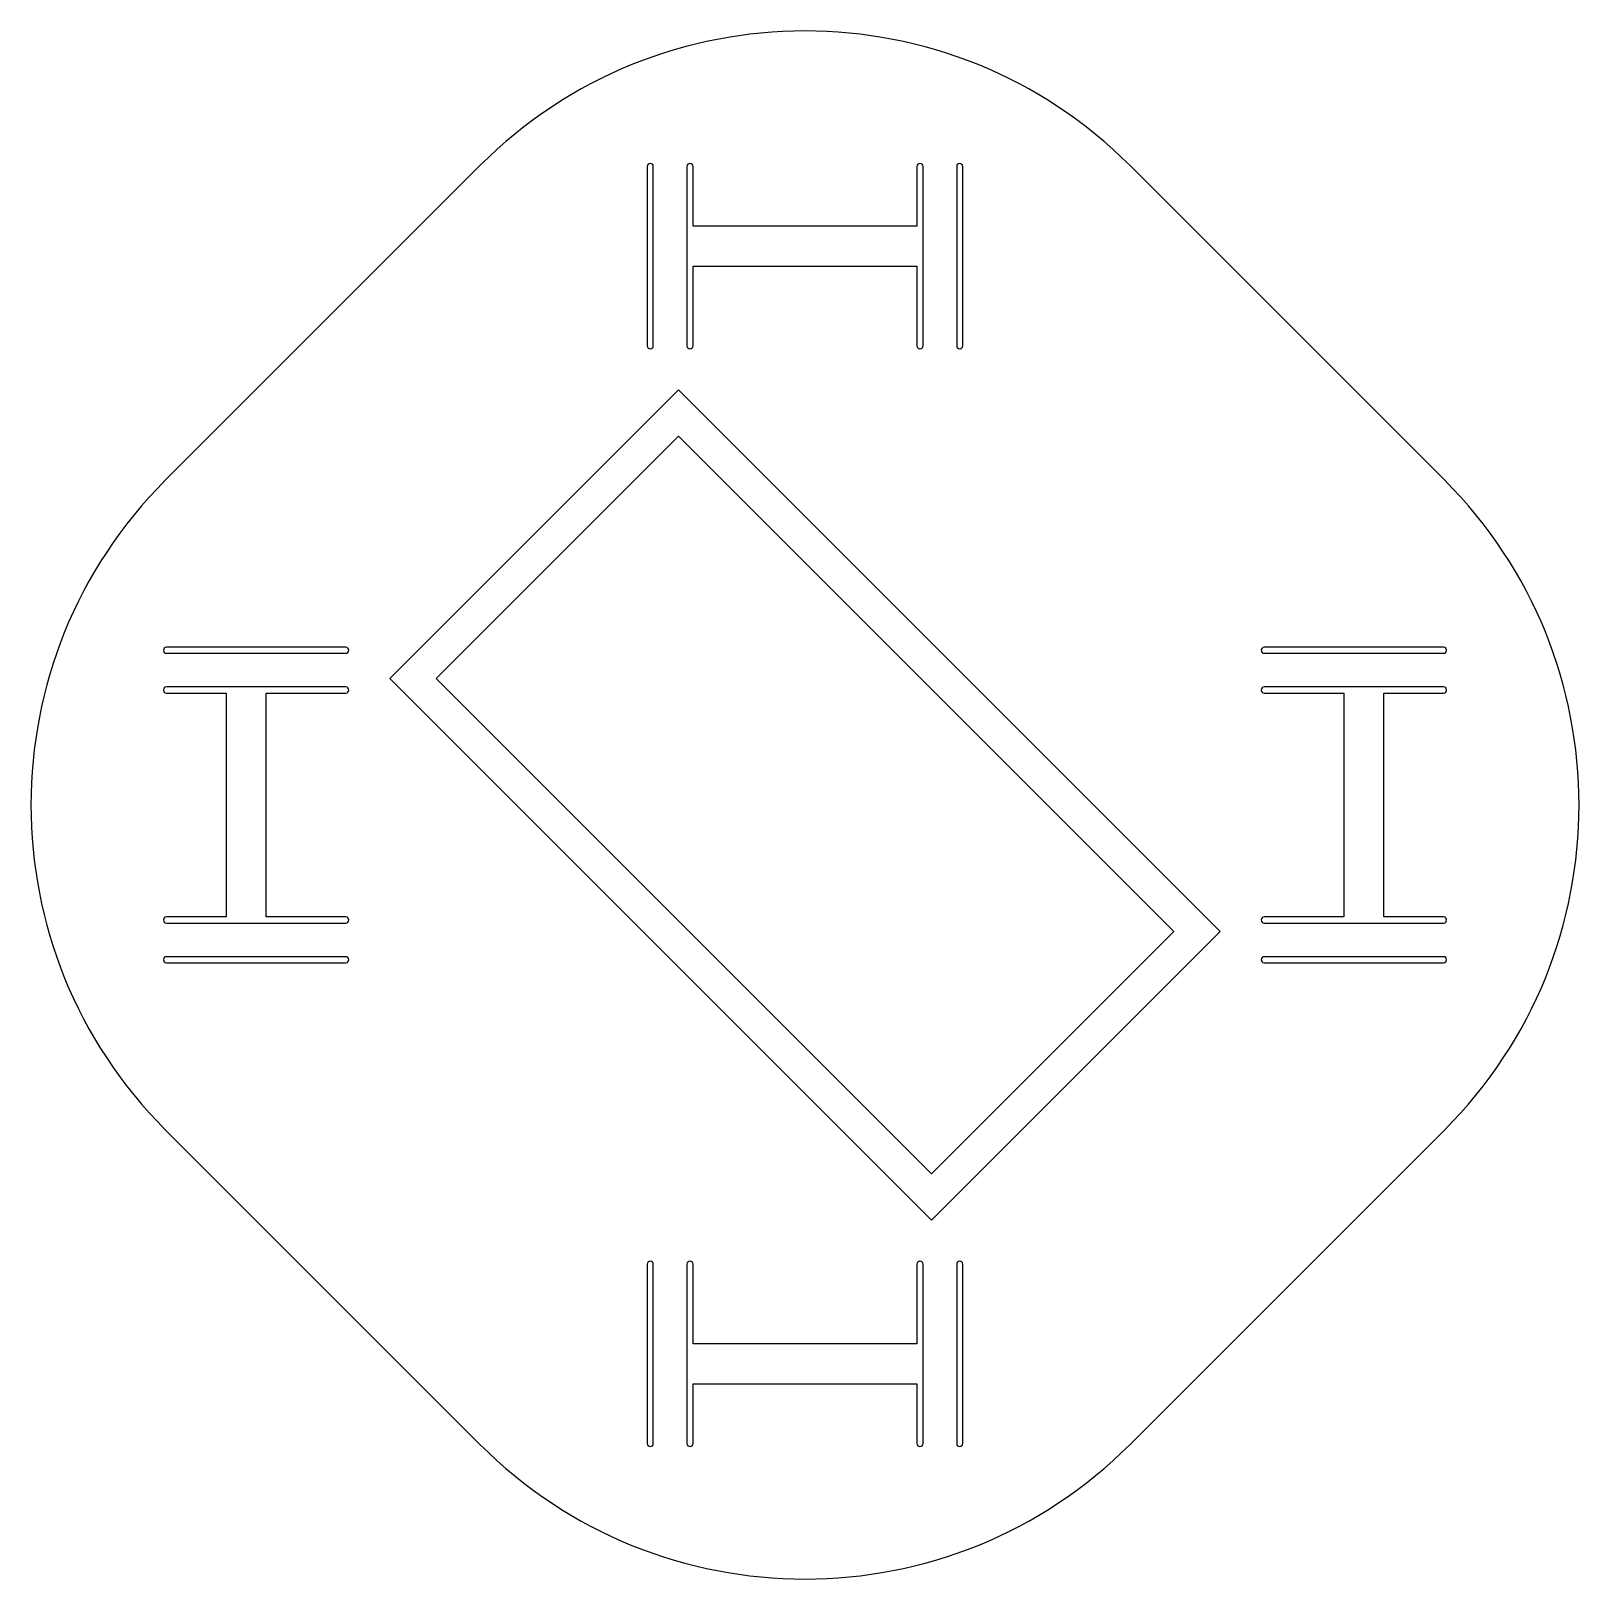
# Model space of a CAD drawing. Header units: millimetres. Extents: x -51 to 51, y -51 to 51.
import ezdxf

# ---------------------------------------------------------------- set-up
doc = ezdxf.new("R2010")
doc.units = ezdxf.units.MM
doc.layers.add('Shape2DView027', color=7, linetype='CONTINUOUS')

msp = doc.modelspace()

# ---------------------------------------------------------------- linework, layer by layer
at = {"layer": 'Shape2DView027'}
for p, q in [((-41.7193, 21.2132), (-21.2132, 41.7193)), ((-10.3, 41.6624), (-10.3, 29.9624)), ((-9.9, 29.9624), (-9.9, 41.6624)), ((-7.7, 41.6624), (-7.7, 29.9624)), ((-7.3, 37.7624), (-7.3, 41.6624)), ((7.3, 41.6624), (7.3, 37.7624)), ((7.7, 29.9624), (7.7, 41.6624)), ((9.9, 41.6624), (9.9, 29.9624)), ((10.3, 29.9624), (10.3, 41.6624)), ((21.2132, 41.7193), (41.7193, 21.2132)), ((7.3, 37.7624), (-7.3, 37.7624)), ((-7.3, 29.9624), (-7.3, 35.1624)), ((-7.3, 35.1624), (7.3, 35.1624)), ((7.3, 35.1624), (7.3, 29.9624)), ((-27.0999, 8.25547), (-8.25547, 27.0999)), ((-8.25547, 27.0999), (27.0999, -8.25547)), ((-24.0735, 8.25547), (-8.25547, 24.0735)), ((-8.25547, 24.0735), (24.0735, -8.25547)), ((-29.9624, 10.3), (-41.6624, 10.3)), ((41.6624, 10.3), (29.9624, 10.3)), ((-41.6624, 9.9), (-29.9624, 9.9)), ((29.9624, 9.9), (41.6624, 9.9)), ((8.25547, -27.0999), (-27.0999, 8.25547)), ((8.25547, -24.0735), (-24.0735, 8.25547)), ((-29.9624, 7.7), (-41.6624, 7.7)), ((-41.6624, 7.3), (-37.7624, 7.3)), ((-37.7624, 7.3), (-37.7624, -7.3)), ((-35.1624, 7.3), (-29.9624, 7.3)), ((-35.1624, -7.3), (-35.1624, 7.3)), ((41.6624, 7.7), (29.9624, 7.7)), ((29.9624, 7.3), (35.1624, 7.3)), ((35.1624, 7.3), (35.1624, -7.3)), ((37.7624, -7.3), (37.7624, 7.3)), ((37.7624, 7.3), (41.6624, 7.3)), ((-37.7624, -7.3), (-41.6624, -7.3)), ((-41.6624, -7.7), (-29.9624, -7.7)), ((-29.9624, -7.3), (-35.1624, -7.3)), ((35.1624, -7.3), (29.9624, -7.3)), ((29.9624, -7.7), (41.6624, -7.7)), ((41.6624, -7.3), (37.7624, -7.3)), ((27.0999, -8.25547), (8.25547, -27.0999)), ((24.0735, -8.25547), (8.25547, -24.0735)), ((-29.9624, -9.9), (-41.6624, -9.9)), ((41.6624, -9.9), (29.9624, -9.9)), ((-41.6624, -10.3), (-29.9624, -10.3)), ((29.9624, -10.3), (41.6624, -10.3)), ((-21.2132, -41.7193), (-41.7193, -21.2132)), ((41.7193, -21.2132), (21.2132, -41.7193)), ((-10.3, -29.9624), (-10.3, -41.6624)), ((-9.9, -41.6624), (-9.9, -29.9624)), ((-7.7, -29.9624), (-7.7, -41.6624)), ((-7.3, -35.1624), (-7.3, -29.9624)), ((7.3, -29.9624), (7.3, -35.1624)), ((7.7, -41.6624), (7.7, -29.9624)), ((9.9, -29.9624), (9.9, -41.6624)), ((10.3, -41.6624), (10.3, -29.9624)), ((7.3, -35.1624), (-7.3, -35.1624)), ((-7.3, -37.7624), (7.3, -37.7624)), ((-7.3, -41.6624), (-7.3, -37.7624)), ((7.3, -37.7624), (7.3, -41.6624))]:
    msp.add_line(p, q, dxfattribs=at)
for centre, radius, start, end in [((0, 20.5061), 30, 45, 135), ((-10.1, 41.6624), 0.2, 0, 180), ((-7.5, 41.6624), 0.2, 0, 180), ((7.5, 41.6624), 0.2, 0, 180), ((10.1, 41.6624), 0.2, 0, 180), ((-10.1, 29.9624), 0.2, 180, 0), ((-7.5, 29.9624), 0.2, 180, 0), ((7.5, 29.9624), 0.2, 180, 0), ((10.1, 29.9624), 0.2, 180, 0), ((-20.5061, 0), 30, 135, -135), ((20.5061, 0), 30, -45, 45), ((-41.6624, 10.1), 0.2, 90, -90), ((-29.9624, 10.1), 0.2, -90, 90), ((29.9624, 10.1), 0.2, 90, -90), ((41.6624, 10.1), 0.2, -90, 90), ((-41.6624, 7.5), 0.2, 90, -90), ((-29.9624, 7.5), 0.2, -90, 90), ((29.9624, 7.5), 0.2, 90, -90), ((41.6624, 7.5), 0.2, -90, 90), ((-41.6624, -7.5), 0.2, 90, -90), ((-29.9624, -7.5), 0.2, -90, 90), ((29.9624, -7.5), 0.2, 90, -90), ((41.6624, -7.5), 0.2, -90, 90), ((-41.6624, -10.1), 0.2, 90, -90), ((-29.9624, -10.1), 0.2, -90, 90), ((29.9624, -10.1), 0.2, 90, -90), ((41.6624, -10.1), 0.2, -90, 90), ((-10.1, -29.9624), 0.2, 0, 180), ((-7.5, -29.9624), 0.2, 0, 180), ((7.5, -29.9624), 0.2, 0, 180), ((10.1, -29.9624), 0.2, 0, 180), ((0, -20.5061), 30, -135, -45), ((-10.1, -41.6624), 0.2, -180, 0), ((-7.5, -41.6624), 0.2, 180, 0), ((7.5, -41.6624), 0.2, 180, 0), ((10.1, -41.6624), 0.2, -180, 0)]:
    msp.add_arc(centre, radius, start, end, dxfattribs=at)

doc.saveas('drawing.dxf')
